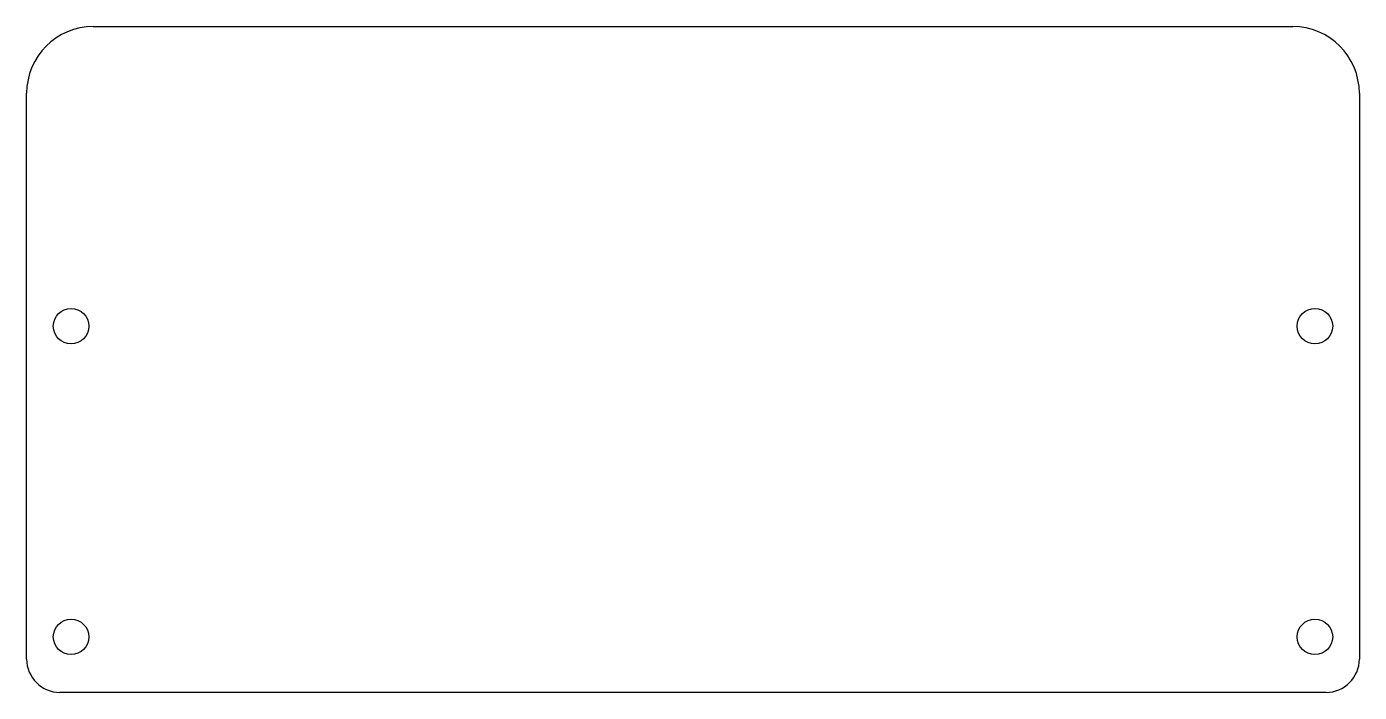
# Model space of a CAD drawing. Header units: millimetres. Extents: x -60 to 60, y -30 to 30.
import ezdxf

# ---------------------------------------------------------------- set-up
doc = ezdxf.new("R2010")
doc.units = ezdxf.units.MM
doc.layers.add('Fillet001', color=7, linetype='CONTINUOUS')

msp = doc.modelspace()

# ---------------------------------------------------------------- linework, layer by layer
at = {"layer": 'Fillet001'}
for p, q in [((-54, 30), (54, 30)), ((-54, 30), (-54, 30, 1.6)), ((-54, 30, 1.6), (54, 30, 1.6)), ((-54, 30), (54, 30)), ((-54, 30), (-54, 30, 1.6)), ((-54, 30, 1.6), (54, 30, 1.6)), ((54, 30), (54, 30, 1.6)), ((54, 30), (54, 30, 1.6)), ((-60, -27), (-60, 24)), ((-60, 24), (-60, 24, 1.6)), ((-60, -27, 1.6), (-60, 24, 1.6)), ((-60, -27), (-60, 24)), ((-60, 24), (-60, 24, 1.6)), ((-60, -27, 1.6), (-60, 24, 1.6)), ((60, 24), (60, -27)), ((60, 24, 1.6), (60, -27, 1.6)), ((60, 24), (60, 24, 1.6)), ((60, 24), (60, -27)), ((60, 24), (60, 24, 1.6)), ((60, 24, 1.6), (60, -27, 1.6)), ((-54.4, 3, 1.6), (-54.4, 3)), ((-54.4, 3, 1.6), (-54.4, 3)), ((57.6, 3, 1.6), (57.6, 3)), ((57.6, 3, 1.6), (57.6, 3)), ((-54.4, -25, 1.6), (-54.4, -25)), ((-54.4, -25, 1.6), (-54.4, -25)), ((57.6, -25, 1.6), (57.6, -25)), ((57.6, -25, 1.6), (57.6, -25)), ((-60, -27), (-60, -27, 1.6)), ((-60, -27), (-60, -27, 1.6)), ((60, -27), (60, -27, 1.6)), ((60, -27), (60, -27, 1.6)), ((57, -30), (-57, -30)), ((-57, -30), (-57, -30, 1.6)), ((57, -30, 1.6), (-57, -30, 1.6)), ((57, -30), (-57, -30)), ((-57, -30), (-57, -30, 1.6)), ((57, -30, 1.6), (-57, -30, 1.6)), ((57, -30), (57, -30, 1.6)), ((57, -30), (57, -30, 1.6))]:
    msp.add_line(p, q, dxfattribs=at)
for centre in [(-56, 3), (-56, 3), (-56, 3), (-56, 3), (56, 3), (56, 3), (56, 3), (56, 3), (-56, -25), (-56, -25), (-56, -25), (-56, -25), (56, -25), (56, -25), (56, -25), (56, -25)]:
    msp.add_circle(centre, 1.6, dxfattribs=at)
for centre, radius, start, end in [((-54, 24), 6, 90, 180), ((-54, 24), 6, 90, 180), ((-54, 24, 1.6), 6, 90, 180), ((-54, 24, 1.6), 6, 90, 180), ((54, 24), 6, 0, 90), ((54, 24, 1.6), 6, 0, 90), ((54, 24), 6, 0, 90), ((54, 24, 1.6), 6, 0, 90), ((-57, -27), 3, 180, -90), ((-57, -27), 3, 180, -90), ((-57, -27, 1.6), 3, 180, -90), ((-57, -27, 1.6), 3, 180, -90), ((57, -27), 3, -90, 0), ((57, -27, 1.6), 3, -90, 0), ((57, -27), 3, -90, 0), ((57, -27, 1.6), 3, -90, 0)]:
    msp.add_arc(centre, radius, start, end, dxfattribs=at)

doc.saveas('drawing.dxf')
